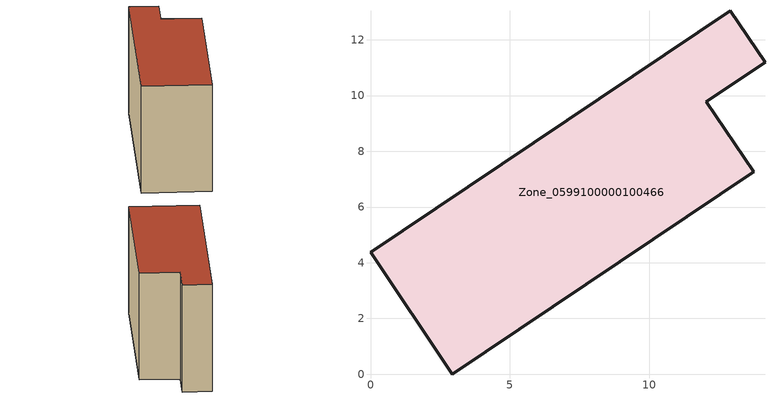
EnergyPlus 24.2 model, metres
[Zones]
Zone_0599100000100466
 floor ground (C_G): 2.94,0 0,4.37 12.92,13.04 14.16,11.19 12.05,9.78 13.74,7.26 z0
 wall outside (C_F): 14.16,11.19 12.92,13.04 0,4.37 2.94,0 13.74,7.26 12.05,9.78 14.16,11.19 z0:8.55
 roof outside (C_R): 13.74,7.26 12.05,9.78 14.16,11.19 12.92,13.04 0,4.37 2.94,0 z8.55
[BUILDING]
Pand.0599100000100466: North Axis=0; Terrain=City; Loads Convergence Tolerance Value=0.04; Temperature Convergence Tolerance Value=0.4; Solar Distribution=FullExterior; Maximum Number of Warmup Days=25; Minimum Number of Warmup Days=1
[Site:Location]
Rotterdam.The.Hague.AP_ZH_NLD Design_Conditions: Latitude=51.96; Longitude=4.45; Time Zone=1; Elevation=-4.5
[SITE:GROUNDTEMPERATURE:BUILDINGSURFACE]
18, 18, 18, 18, 18, 18, 18, 18, 18, 18, 18, 18
[MATERIAL] Thermal Absorptance=0.9; Solar Absorptance=0.7; Visible Absorptance=0.7
Name | Roughness | Thickness | Conductivity | Density | Specific Heat
G.TI.1975-1991 | MediumSmooth | 0.15 | 0.288461 | 540 | 1210
F.TI.1975-1991 | Rough | 0.3 | 0.230769 | 1920 | 840
R.TI.1975-1991 | MediumRough | 0.2 | 0.153846 | 1500 | 1000
[CONSTRUCTION]
C_G: G.TI.1975-1991
C_F: F.TI.1975-1991
C_R: R.TI.1975-1991
[ZONE]
Zone_0599100000100466: Type=1; Multiplier=1; Ceiling Height=Autocalculate; Volume=Autocalculate; Floor Area=autocalculate; Part of Total Floor Area=Yes
[ZONEINFILTRATION:DESIGNFLOWRATE]
Infil_Zone_0599100000100466: Zone or ZoneList or Space or SpaceList=Zone_0599100000100466; Schedule=AlwaysOn; Design Flow Rate Calculation Method=Flow/Area; Flow Rate per Floor Area=0.003; Constant Term Coefficient=1; Temperature Term Coefficient=0; Velocity Term Coefficient=0; Velocity Squared Term Coefficient=0
[HVACTEMPLATE:ZONE:IDEALLOADSAIRSYSTEM]
Zone_0599100000100466: Maximum Heating Supply Air Temperature=50; Minimum Cooling Supply Air Temperature=13; Maximum Heating Supply Air Humidity Ratio=0.0156; Minimum Cooling Supply Air Humidity Ratio=0.0077; Heating Limit=NoLimit; Cooling Limit=NoLimit; Dehumidification Control Type=ConstantSensibleHeatRatio; Cooling Sensible Heat Ratio=0.7; Dehumidification Setpoint=60; Humidification Control Type=None; Humidification Setpoint=30; Outdoor Air Method=None; Outdoor Air Flow Rate per Person=0.00944; Outdoor Air Flow Rate per Zone Floor Area=0; Outdoor Air Flow Rate per Zone=0; Demand Controlled Ventilation Type=None; Outdoor Air Economizer Type=NoEconomizer; Heat Recovery Type=None; Sensible Heat Recovery Effectiveness=0.7; Latent Heat Recovery Effectiveness=0.65
[ZONECONTROL:THERMOSTAT]
ThermostatControl_Zone_0599100000100466: Zone or ZoneList=Zone_0599100000100466; Control Type Schedule=DualSetpointControlType; Control 1=Thermostat_Zone_0599100000100466; Temperature Difference Between Cutout And Setpoint=0
[THERMOSTATSETPOINT:DUALSETPOINT]
Thermostat_Zone_0599100000100466: Heating Setpoint Temperature Schedule=HeatingSetpoint_Zone_0599100000100466; Cooling Setpoint Temperature Schedule=CoolingSetpoint_Zone_0599100000100466
[SCHEDULE:COMPACT]
HeatingSetpoint_Zone_0599100000100466: Through: 12/31, For: AllDays, Until: 24:00, 21
CoolingSetpoint_Zone_0599100000100466: Through: 12/31, For: AllDays, Until: 24:00, 24
DualSetpointControlType: Through: 12/31, For: AllDays, Until: 24:00, 4
AlwaysOn: Through: 12/31, For: AllDays, Until: 24:00, 1
